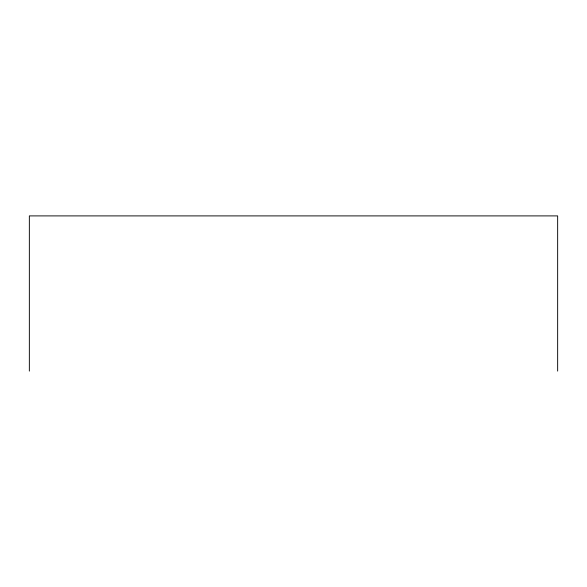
<?xml version="1.0" encoding="UTF-8"?>
<svg xmlns="http://www.w3.org/2000/svg" width="587" height="587" viewBox="0 0 587 587"><rect width="100%" height="100%" fill="white"/><g stroke="black" fill="none" stroke-linecap="round" stroke-linejoin="round"><path stroke-width="0.88" d="M557.65 371.101L557.65 215.899L29.35 215.899L29.35 371.101"/></g></svg>
